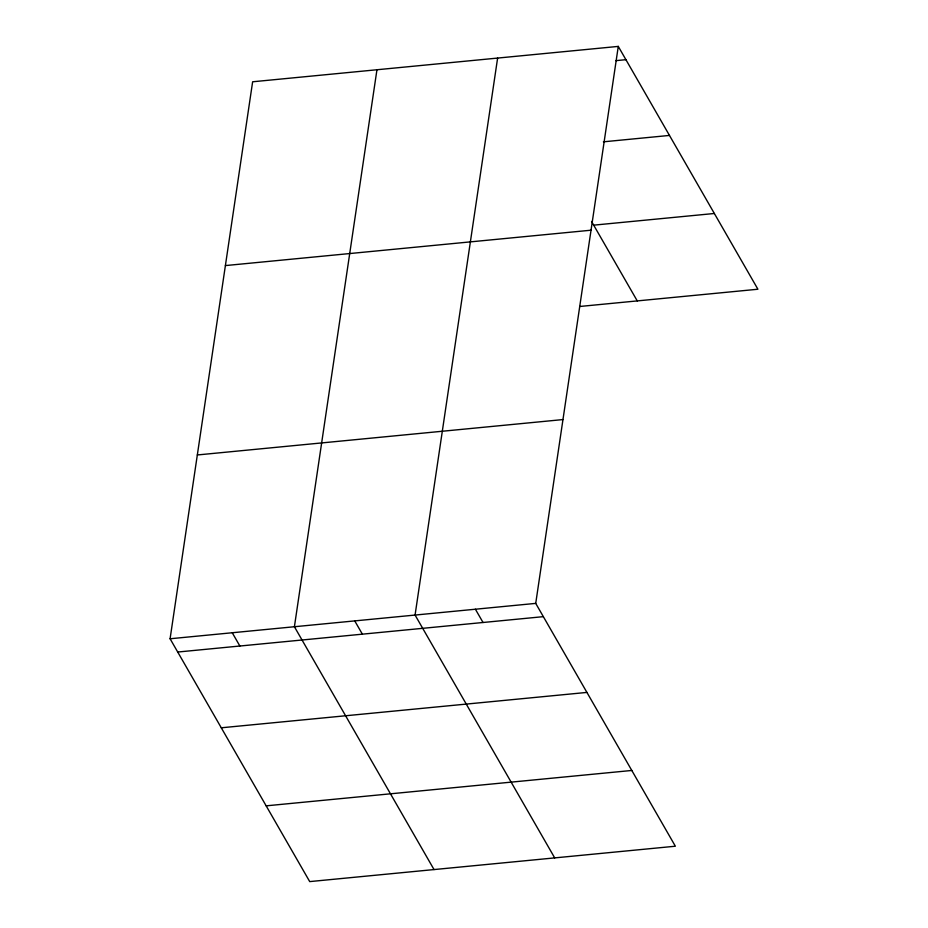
<?xml version="1.0" encoding="UTF-8"?>
<svg xmlns="http://www.w3.org/2000/svg" width="928" height="928" viewBox="0 0 928 928"><rect width="100%" height="100%" fill="white"/><g stroke="black" fill="none" stroke-linecap="round" stroke-linejoin="round"><path stroke-width="1.39" d="M618.28 46.4L535.723 603.386L675.364 846.22L309.72 881.6L170.091 638.766L252.636 81.78L618.28 46.4L757.909 289.234L579.791 306.472M376.954 69.751L294.408 626.736L434.037 869.571M497.617 58.081L415.071 615.055L554.7 857.89M615.856 60.645L625.913 59.682M603.397 141.822L669.471 135.43M593.688 225.156L714.351 213.486M225.4 265.582L591.032 230.202M197.328 454.964L562.971 419.572M170.091 638.766L535.723 603.386M177.724 652.036L543.367 616.656M221.282 727.796L586.925 692.416M266.162 805.84L631.806 770.46M591.554 221.444L637.258 300.916M475.391 609.22L483.036 622.491M354.74 620.89L362.372 634.172M232.244 632.745L239.876 646.027"/></g></svg>
